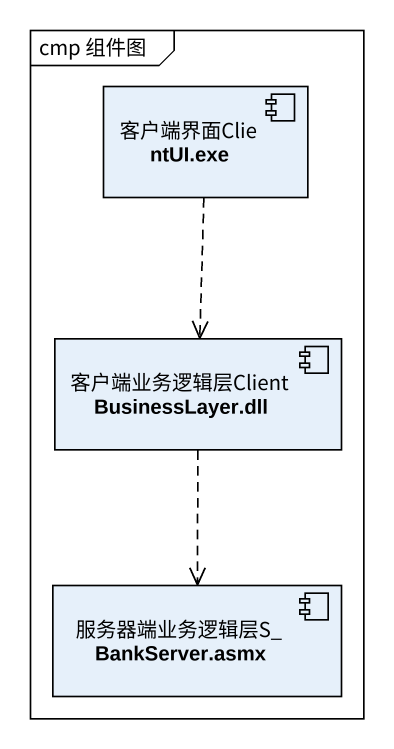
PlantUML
@startuml
mainframe cmp 组件图
component "客户端界面ClientUI.exe" as 客户端界面ClientUI_exe
component "客户端业务逻辑层ClientBusinessLayer.dll" as 客户端业务逻辑层ClientBusinessLayer
component "服务器端业务逻辑层S_BankServer.asmx" as 服务器端业务逻辑层S_BankServer_asmx
客户端界面ClientUI_exe ..> 客户端业务逻辑层ClientBusinessLayer
客户端业务逻辑层ClientBusinessLayer ..> 服务器端业务逻辑层S_BankServer_asmx
@enduml
